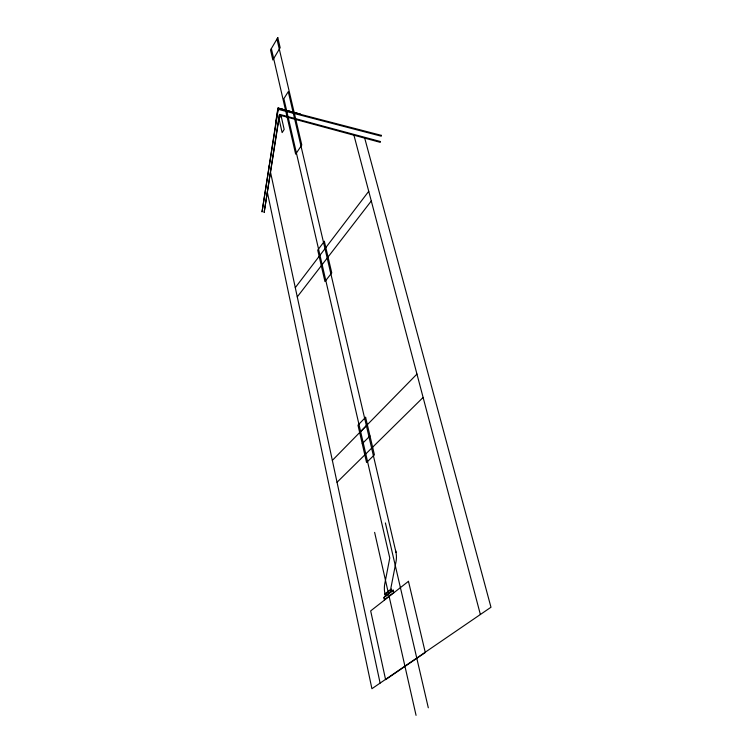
<?xml version="1.0" encoding="UTF-8"?>
<svg xmlns="http://www.w3.org/2000/svg" width="753" height="753" viewBox="0 0 753 753"><rect width="100%" height="100%" fill="white"/><g stroke="black" fill="none" stroke-linecap="round" stroke-linejoin="round"><path stroke-width="1.13" d="M278.469 108.291L300.306 114.108L277.979 108.131M295.289 287.646L368.744 191.3M297.266 296.87L371.295 200.976M332.346 460.403L416.955 374.072M359.68 432.57L367.36 424.739M362.24 443.696L369.987 435.931M337.033 482.268L423.111 397.443M385.395 596.216L384.962 593.844L391.108 589.326M384.934 594.155L391.202 589.194L391.673 591.274M385.442 595.981L391.551 591.171L390.873 588.178L396.012 561.729A13.102 6.702 88.8 0 0 395.824 551.62M364.716 138.147L490.975 607.247L371.907 688.713L267.475 192.862M353.948 135.229L480.367 614.504M276.953 39.09L301.784 145L295.656 154.167L271.372 48.578M395.739 551.243L288.267 91.668L283.881 98.681L389.772 558.001L384.783 583.791A13.253 6.749 87.9 0 0 384.962 593.844M385.395 522.94L428.306 707.792M283.674 109.599L277.942 107.971L275.786 121.873M393.781 592.818L393.198 590.277L383.983 597.524L384.548 600.047M395.551 550.405L396.012 552.448M374.627 532.38L416.061 715.35M269.169 165.895L269.339 166.686M270.619 172.644L380.114 683.093M381.385 135.371L381.263 136.199L277.951 109.26L262.025 211.96L278.346 108.583L381.385 135.371M279.269 115.021L264.134 212.525L279.664 114.39L380.425 141.536L380.293 142.355L279.269 115.021M277.801 37.65L270.534 49.99L272.831 60.005L280.163 47.703L277.801 37.65M281.029 115.567L279.015 118.758L282.13 132.613L284.173 129.441L281.029 115.567M324.364 241.318L317.719 250.1L324.948 281.547L331.762 272.906L324.364 241.318M365.61 417.284L357.976 425.163L366.57 462.502L374.42 454.85L365.61 417.284M393.075 590.173L384.021 597.289L384.567 599.717L393.631 592.62L393.075 590.173M408.465 581.325L370.674 610.899L385.602 679.667L425.294 652.531L408.465 581.325"/></g></svg>
